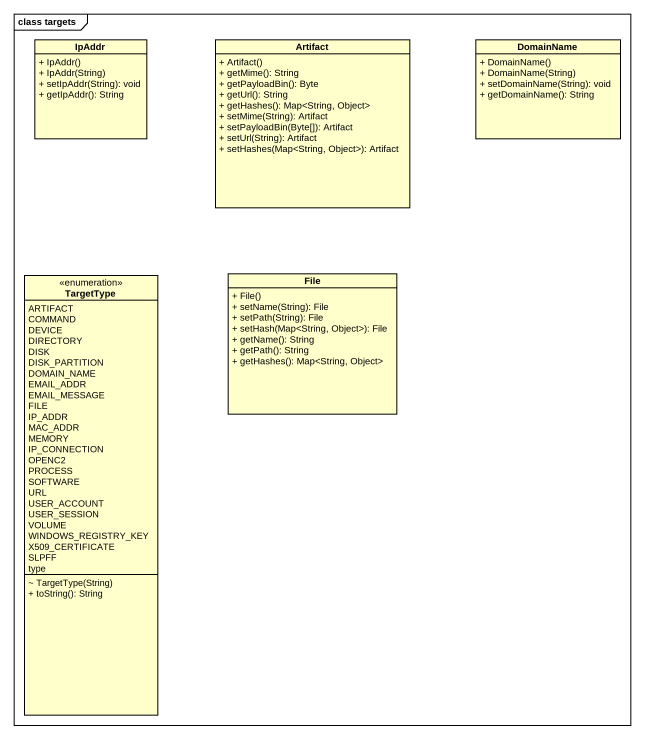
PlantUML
@startuml
mainframe class targets
hide circle
hide empty members
skinparam classAttributeIconSize 0
class IpAddr {
  + IpAddr()
  + IpAddr(String)
  + setIpAddr(String): void
  + getIpAddr(): String
}
class "Artifact" as Artifact_ {
  + Artifact()
  + getMime(): String
  + getPayloadBin(): Byte
  + getUrl(): String
  + getHashes(): Map<String, Object>
  + setMime(String): Artifact
  + setPayloadBin(Byte[]): Artifact
  + setUrl(String): Artifact
  + setHashes(Map<String, Object>): Artifact
}
class DomainName {
  + DomainName()
  + DomainName(String)
  + setDomainName(String): void
  + getDomainName(): String
}
enum TargetType {
  ARTIFACT
  COMMAND
  DEVICE
  DIRECTORY
  DISK
  DISK_PARTITION
  DOMAIN_NAME
  EMAIL_ADDR
  EMAIL_MESSAGE
  FILE
  IP_ADDR
  MAC_ADDR
  MEMORY
  IP_CONNECTION
  OPENC2
  PROCESS
  SOFTWARE
  URL
  USER_ACCOUNT
  USER_SESSION
  VOLUME
  WINDOWS_REGISTRY_KEY
  X509_CERTIFICATE
  SLPFF
  type
  ~ TargetType(String)
  + toString(): String
}
class "File" as File_ {
  + File()
  + setName(String): File
  + setPath(String): File
  + setHash(Map<String, Object>): File
  + getName(): String
  + getPath(): String
  + getHashes(): Map<String, Object>
}
@enduml
